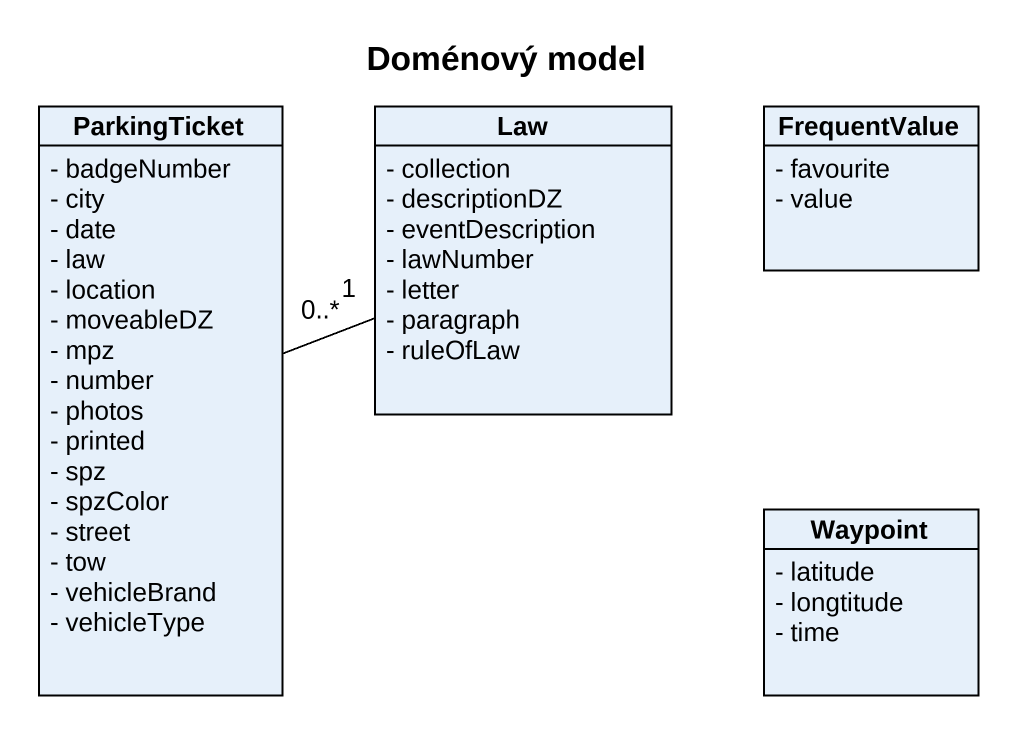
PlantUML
@startuml
title Doménový model
hide circle
hide empty members
skinparam classAttributeIconSize 0
class ParkingTicket {
  - badgeNumber
  - city
  - date
  - law
  - location
  - moveableDZ
  - mpz
  - number
  - photos
  - printed
  - spz
  - spzColor
  - street
  - tow
  - vehicleBrand
  - vehicleType
}
class Law {
  - collection
  - descriptionDZ
  - eventDescription
  - lawNumber
  - letter
  - paragraph
  - ruleOfLaw
}
class FrequentValue {
  - favourite
  - value
}
class Waypoint {
  - latitude
  - longtitude
  - time
}
ParkingTicket "0..*" -right- "1" Law
@enduml
